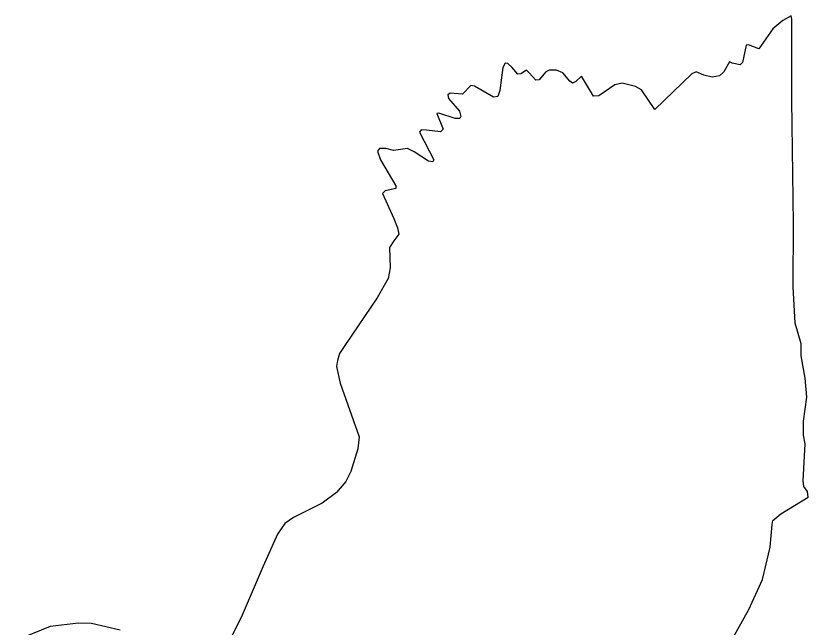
# Model space of a CAD drawing. Extents: x 1206804 to 1210977, y 6152742 to 6157901.
# Drawn here: x 1210465.2 to 1210944.6, y 6155517 to 6155887.5 of the extents above; entities that cross this region are included whole.
import ezdxf

# ---------------------------------------------------------------- set-up
doc = ezdxf.new("R2010")
doc.units = 0
doc.linetypes.add('CONTINU', pattern=[0])
doc.layers.add('1SECTION', color=7, linetype='CONTINU')

msp = doc.modelspace()

# ---------------------------------------------------------------- linework, layer by layer
at = {"layer": '1SECTION'}
for points in [[(1210895.53, 6155504.47), (1210908.75, 6155528.2), (1210917.1, 6155546.45), (1210921.68, 6155566.1), (1210922.85, 6155579.75), (1210923.18, 6155582.24), (1210928.13, 6155586.14), (1210944.65, 6155596.34), (1210944.21, 6155599.61), (1210941.94, 6155602.64), (1210941.55, 6155606.23), (1210942.81, 6155628.5), (1210941.74, 6155633.71), (1210941.74, 6155642.34), (1210943.86, 6155656.69), (1210942.77, 6155668.19), (1210940.42, 6155681.84), (1210940.4, 6155688.99), (1210936.76, 6155701.53), (1210935.66, 6155723.51), (1210935.81, 6155761.89), (1210934.77, 6155836.58), (1210934.81, 6155885.59), (1210934.31, 6155887.55), (1210929.27, 6155884.69), (1210923.36, 6155879.7), (1210914.85, 6155867.67), (1210908.61, 6155869.91), (1210907.1, 6155869.78), (1210905.01, 6155859.24), (1210903.47, 6155857.89), (1210898.76, 6155858.99), (1210897.11, 6155859.68), (1210893.56, 6155853.69), (1210890.97, 6155851.26), (1210886.65, 6155850.51), (1210881.49, 6155851.64), (1210876.83, 6155853.73), (1210874.27, 6155852.52), (1210851.94, 6155830.95), (1210843.81, 6155842.71), (1210840.25, 6155844.72), (1210832.11, 6155846.86), (1210827.7, 6155845.86), (1210817.93, 6155839.15), (1210814.83, 6155839.03), (1210807.46, 6155851.14), (1210804.07, 6155847.84), (1210802.06, 6155846.83), (1210800.37, 6155848.04), (1210796.26, 6155853), (1210792.36, 6155854.68), (1210787.86, 6155854.66), (1210785.62, 6155853.42), (1210781.81, 6155848.87), (1210779.89, 6155848.56), (1210775.81, 6155853.07), (1210774.25, 6155854.59), (1210770.68, 6155852.55), (1210768.91, 6155852.16), (1210765.39, 6155856.44), (1210762.85, 6155858.61), (1210761.31, 6155858.92), (1210759.9, 6155856.25), (1210758.12, 6155842.43), (1210756.94, 6155838.79), (1210754.21, 6155838.25), (1210742.74, 6155844.97), (1210740.47, 6155845.45), (1210735.39, 6155840.12), (1210727.99, 6155840.66), (1210726.65, 6155839.72), (1210727.01, 6155837.43), (1210733.67, 6155829.83), (1210734.49, 6155826.6), (1210733.84, 6155825.34), (1210730.99, 6155825.39), (1210721.17, 6155828.72), (1210719.91, 6155828.54), (1210723.75, 6155818.89), (1210722.16, 6155817.4), (1210713.65, 6155818.28), (1210710.46, 6155818.61), (1210709.54, 6155817.18), (1210718.07, 6155800.51), (1210717.44, 6155799.17), (1210714.99, 6155799.57), (1210706.18, 6155805.16), (1210702.16, 6155807.36), (1210693.72, 6155806.02), (1210689.03, 6155807.26), (1210685.28, 6155807.23), (1210684.07, 6155805.61), (1210685.88, 6155800.37), (1210695.06, 6155784.7), (1210695.14, 6155782.98), (1210688.58, 6155781.58), (1210687.14, 6155780.1), (1210693.88, 6155764.85), (1210696.11, 6155759.19), (1210696.9, 6155755.35), (1210693.87, 6155751.48), (1210691.23, 6155747.27), (1210691.63, 6155735.03), (1210690.41, 6155728.54), (1210683.92, 6155716.93), (1210664.71, 6155688.56), (1210661.14, 6155683.15), (1210659.85, 6155679.05), (1210659.19, 6155675.39), (1210661.45, 6155665.16), (1210672.94, 6155632.87), (1210672.16, 6155625.52), (1210668, 6155611.82), (1210664.93, 6155605.7), (1210659.29, 6155599.05), (1210650.48, 6155592.56), (1210633.24, 6155583.91), (1210627.88, 6155580.35), (1210623.58, 6155573.8), (1210614.87, 6155554.42), (1210602.13, 6155524.82), (1210595.18, 6155510.92)], [(1210528.39, 6155515.84), (1210511.01, 6155519.78), (1210503.11, 6155519.92), (1210485.9, 6155517.94), (1210465.18, 6155509.58)]]:
    msp.add_lwpolyline(points, dxfattribs=at)

doc.saveas('drawing.dxf')
